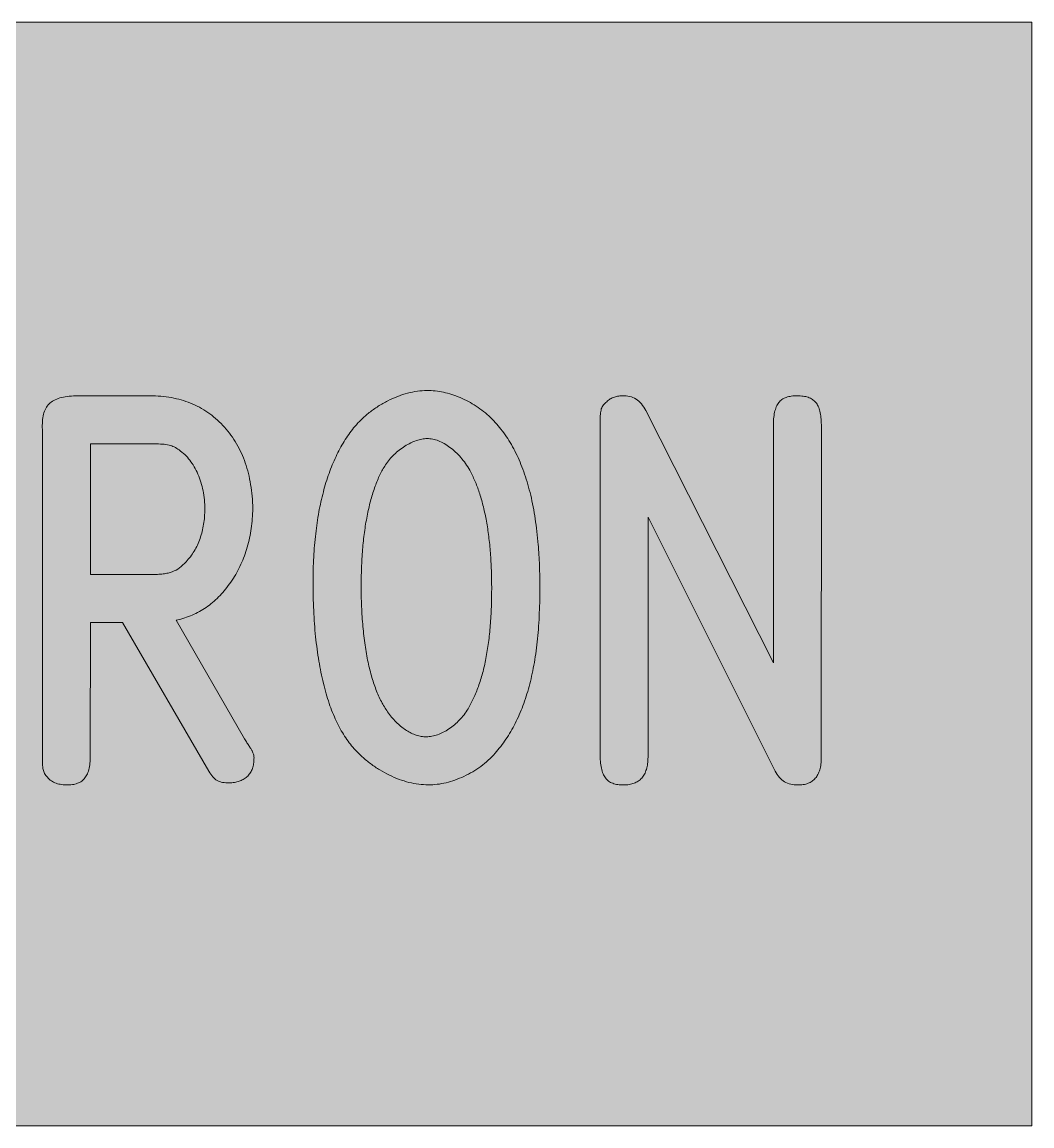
# Model space of a CAD drawing. Header units: inches. Extents: x 98.4 to 111.9, y 145 to 152.4.
# Drawn here: x 105.12 to 111.86, y 145.01 to 152.38 of the extents above; entities that cross this region are included whole.
import ezdxf

# ---------------------------------------------------------------- set-up
doc = ezdxf.new("R2010")
doc.units = ezdxf.units.IN
doc.header["$MEASUREMENT"] = 0

# ---------------------------------------------------------------- blocks, each defined once
blk = doc.blocks.new('block 2')
at = {"true_color": 0xffffff}
h = blk.add_hatch(color=7, dxfattribs=at)
h.dxf.hatch_style = 2
h.paths.add_polyline_path([(98.3968, 152.3788), (98.3968, 145.0128), (111.8588, 145.0128), (111.8588, 152.3788)])
at = {"color": 7, "lineweight": 5, "true_color": 0xffffff}
blk.add_lwpolyline([(98.3968, 152.3788), (98.3968, 145.0128), (111.8588, 145.0128), (111.8588, 152.3788), (98.3968, 152.3788)], dxfattribs=at)
blk = doc.blocks.new('block 3')
at = {"color": 7, "lineweight": 5, "true_color": 0xffffff}
blk.add_open_spline([(107.3366, 147.5294), (107.3255, 147.5428), (107.3145, 147.5563), (107.3039, 147.5701), (107.293, 147.5843), (107.2826, 147.599), (107.2728, 147.6141), (107.2626, 147.6299), (107.2531, 147.6461), (107.2441, 147.6626), (107.2347, 147.6799), (107.2259, 147.6974), (107.2175, 147.7151), (107.2087, 147.7337), (107.2004, 147.7525), (107.1927, 147.7716), (107.1846, 147.7917), (107.1771, 147.812), (107.1701, 147.8326), (107.1628, 147.8539), (107.156, 147.8753), (107.1498, 147.8969), (107.1432, 147.9197), (107.1372, 147.9427), (107.1317, 147.9658), (107.12, 148.0149), (107.1102, 148.0644), (107.1018, 148.1142), (107.0928, 148.168), (107.0855, 148.222), (107.0798, 148.2762), (107.0736, 148.3348), (107.0694, 148.3936), (107.0668, 148.4524), (107.064, 148.5157), (107.0631, 148.5792), (107.0623, 148.6426), (107.063, 148.6981), (107.0638, 148.7537), (107.0668, 148.8091), (107.0696, 148.8612), (107.0744, 148.9131), (107.0804, 148.9649), (107.0859, 149.0135), (107.0925, 149.0619), (107.1012, 149.11), (107.1094, 149.155), (107.1195, 149.1996), (107.1312, 149.2438), (107.1421, 149.2855), (107.1544, 149.3269), (107.169, 149.3674), (107.1827, 149.4056), (107.1985, 149.443), (107.2158, 149.4797), (107.2321, 149.5144), (107.2498, 149.5484), (107.27, 149.5808), (107.2895, 149.6121), (107.3114, 149.6419), (107.3332, 149.6717), (107.3494, 149.69), (107.3655, 149.7083), (107.3829, 149.7253), (107.4002, 149.7422), (107.4186, 149.7578), (107.4377, 149.7727), (107.4568, 149.7877), (107.4765, 149.8019), (107.4969, 149.8151), (107.5177, 149.8284), (107.5392, 149.8407), (107.5613, 149.8517), (107.583, 149.8626), (107.6052, 149.8724), (107.6279, 149.8811), (107.6494, 149.8893), (107.6712, 149.8967), (107.6934, 149.9025), (107.7149, 149.9083), (107.7368, 149.9126), (107.7589, 149.9155), (107.7802, 149.9183), (107.8017, 149.9198), (107.8233, 149.9212), (107.8233, 149.9212), (107.8232, 149.9206), (107.8232, 149.9206), (107.8415, 149.9199), (107.8598, 149.9191), (107.878, 149.9172), (107.8964, 149.9153), (107.9146, 149.9121), (107.9327, 149.9082), (107.9514, 149.9042), (107.9699, 149.8993), (107.9881, 149.8935), (108.007, 149.8875), (108.0256, 149.8804), (108.0439, 149.8726), (108.0626, 149.8648), (108.0809, 149.8562), (108.0987, 149.8467), (108.1165, 149.8371), (108.1337, 149.8267), (108.1506, 149.8156), (108.1677, 149.8045), (108.1843, 149.7927), (108.2003, 149.7801), (108.2164, 149.7673), (108.2318, 149.7536), (108.2472, 149.74), (108.2609, 149.7257), (108.2747, 149.7114), (108.2878, 149.6965), (108.301, 149.6814), (108.3135, 149.6657), (108.3256, 149.6497), (108.338, 149.6333), (108.35, 149.6166), (108.3612, 149.5994), (108.3726, 149.5818), (108.3832, 149.5636), (108.3934, 149.5452), (108.4038, 149.5263), (108.414, 149.5072), (108.4233, 149.4876), (108.4328, 149.4676), (108.4415, 149.4473), (108.4498, 149.4267), (108.4584, 149.4052), (108.4666, 149.3836), (108.4741, 149.3618), (108.4818, 149.3392), (108.4889, 149.3164), (108.4955, 149.2935), (108.5024, 149.2695), (108.5089, 149.2454), (108.5147, 149.2212), (108.5208, 149.1959), (108.5262, 149.1705), (108.5311, 149.145), (108.5362, 149.1182), (108.5406, 149.0913), (108.5446, 149.0643), (108.5488, 149.0361), (108.5526, 149.0079), (108.5559, 148.9796), (108.5594, 148.9499), (108.5625, 148.9202), (108.565, 148.8904), (108.5676, 148.8594), (108.5696, 148.8284), (108.5712, 148.7973), (108.5728, 148.7649), (108.5739, 148.7326), (108.5746, 148.7002), (108.5753, 148.6663), (108.5755, 148.6324), (108.5757, 148.5986), (108.5755, 148.5671), (108.5753, 148.5357), (108.5746, 148.5043), (108.5738, 148.474), (108.5726, 148.4437), (108.5712, 148.4134), (108.5698, 148.3844), (108.5683, 148.3554), (108.5661, 148.3265), (108.564, 148.2986), (108.5613, 148.2707), (108.5582, 148.2429), (108.5552, 148.2162), (108.5519, 148.1894), (108.548, 148.1628), (108.5444, 148.1373), (108.5402, 148.1119), (108.5356, 148.0866), (108.5312, 148.0622), (108.5263, 148.0379), (108.5209, 148.0138), (108.5158, 147.9907), (108.5102, 147.9677), (108.504, 147.9449), (108.4923, 147.9014), (108.4786, 147.8584), (108.4628, 147.8162), (108.4478, 147.7762), (108.4307, 147.7369), (108.4114, 147.6988), (108.393, 147.6623), (108.3725, 147.6268), (108.3493, 147.5932), (108.327, 147.5608), (108.3023, 147.5302), (108.2776, 147.4995), (108.2625, 147.4838), (108.2473, 147.4681), (108.2313, 147.4532), (108.2156, 147.4386), (108.199, 147.4248), (108.1817, 147.412), (108.1643, 147.3992), (108.1461, 147.3875), (108.1275, 147.3765), (108.1086, 147.3652), (108.0892, 147.3547), (108.0693, 147.3454), (108.0498, 147.3363), (108.0298, 147.3283), (108.0095, 147.3211), (107.99, 147.3142), (107.9703, 147.308), (107.9502, 147.3031), (107.9305, 147.2982), (107.9105, 147.2946), (107.8904, 147.2923), (107.8707, 147.2901), (107.8509, 147.2893), (107.8311, 147.2884), (107.8098, 147.2894), (107.7885, 147.2904), (107.7673, 147.2929), (107.7455, 147.2955), (107.7238, 147.2999), (107.7024, 147.3053), (107.6804, 147.3109), (107.6588, 147.3178), (107.6375, 147.3256), (107.615, 147.3339), (107.593, 147.3434), (107.5715, 147.3539), (107.5496, 147.3645), (107.5284, 147.3762), (107.5077, 147.3889), (107.4869, 147.4015), (107.4668, 147.4151), (107.4473, 147.4295), (107.4275, 147.4442), (107.4084, 147.4598), (107.3903, 147.4764), (107.3717, 147.4933), (107.3542, 147.5114), (107.3366, 147.5294)], degree=3, knots=[0, 0, 0, 0, 1, 1, 1, 2, 2, 2, 3, 3, 3, 4, 4, 4, 5, 5, 5, 6, 6, 6, 7, 7, 7, 8, 8, 8, 9, 9, 9, 10, 10, 10, 11, 11, 11, 12, 12, 12, 13, 13, 13, 14, 14, 14, 15, 15, 15, 16, 16, 16, 17, 17, 17, 18, 18, 18, 19, 19, 19, 20, 20, 20, 21, 21, 21, 22, 22, 22, 23, 23, 23, 24, 24, 24, 25, 25, 25, 26, 26, 26, 27, 27, 27, 28, 28, 28, 29, 29, 29, 30, 30, 30, 31, 31, 31, 32, 32, 32, 33, 33, 33, 34, 34, 34, 35, 35, 35, 36, 36, 36, 37, 37, 37, 38, 38, 38, 39, 39, 39, 40, 40, 40, 41, 41, 41, 42, 42, 42, 43, 43, 43, 44, 44, 44, 45, 45, 45, 46, 46, 46, 47, 47, 47, 48, 48, 48, 49, 49, 49, 50, 50, 50, 51, 51, 51, 52, 52, 52, 53, 53, 53, 54, 54, 54, 55, 55, 55, 56, 56, 56, 57, 57, 57, 58, 58, 58, 59, 59, 59, 60, 60, 60, 61, 61, 61, 62, 62, 62, 63, 63, 63, 64, 64, 64, 65, 65, 65, 66, 66, 66, 67, 67, 67, 68, 68, 68, 69, 69, 69, 70, 70, 70, 71, 71, 71, 72, 72, 72, 73, 73, 73, 74, 74, 74, 75, 75, 75, 76, 76, 76, 77, 77, 77, 78, 78, 78, 79, 79, 79, 80, 80, 80, 81, 81, 81, 81], dxfattribs=at)
blk = doc.blocks.new('block 7')
at = {"color": 7, "lineweight": 5, "true_color": 0xffffff}
blk.add_open_spline([(105.2836, 147.346), (105.2781, 147.3542), (105.2725, 147.3624), (105.2683, 147.3714), (105.2642, 147.3801), (105.2614, 147.3895), (105.2599, 147.399), (105.2589, 147.405), (105.2585, 147.4111), (105.2582, 147.4171), (105.2577, 147.4256), (105.2573, 147.434), (105.257, 147.4425), (105.2567, 147.4532), (105.2565, 147.4639), (105.2565, 147.4747), (105.2564, 147.488), (105.2566, 147.5012), (105.2568, 147.5145), (105.2568, 147.5145), (105.2565, 149.6598), (105.2565, 149.6598), (105.2562, 149.6783), (105.2558, 149.6967), (105.257, 149.7151), (105.2581, 149.7309), (105.2603, 149.7467), (105.2644, 149.762), (105.268, 149.7753), (105.273, 149.7882), (105.2796, 149.8004), (105.2856, 149.8114), (105.2929, 149.8219), (105.3016, 149.8309), (105.3107, 149.8401), (105.3214, 149.8477), (105.3327, 149.854), (105.3452, 149.8609), (105.3585, 149.8663), (105.3722, 149.8704), (105.3882, 149.8752), (105.4047, 149.8784), (105.4213, 149.8805), (105.4405, 149.883), (105.4599, 149.884), (105.4792, 149.885), (105.4792, 149.885), (105.9937, 149.8845), (105.9937, 149.8845), (106.0176, 149.8835), (106.0416, 149.8824), (106.0654, 149.88), (106.0885, 149.8776), (106.1115, 149.8739), (106.1343, 149.8692), (106.1562, 149.8648), (106.1779, 149.8595), (106.1992, 149.8529), (106.2201, 149.8464), (106.2406, 149.8385), (106.2607, 149.8297), (106.2806, 149.821), (106.3001, 149.8113), (106.3189, 149.8004), (106.3376, 149.7895), (106.3556, 149.7776), (106.373, 149.7648), (106.3909, 149.7518), (106.4081, 149.7379), (106.4244, 149.723), (106.4411, 149.7079), (106.4568, 149.6918), (106.4718, 149.6751), (106.487, 149.6581), (106.5014, 149.6404), (106.5147, 149.622), (106.5281, 149.6035), (106.5405, 149.5842), (106.552, 149.5644), (106.5636, 149.5444), (106.5744, 149.5239), (106.5842, 149.5029), (106.5941, 149.4814), (106.603, 149.4593), (106.6107, 149.4368), (106.6186, 149.4139), (106.6252, 149.3905), (106.631, 149.3668), (106.637, 149.3424), (106.642, 149.3177), (106.6463, 149.2929), (106.6507, 149.2671), (106.6542, 149.2411), (106.6564, 149.215), (106.6587, 149.1876), (106.6595, 149.1601), (106.6604, 149.1326), (106.6595, 149.11), (106.6586, 149.0874), (106.657, 149.0648), (106.6554, 149.043), (106.6533, 149.0211), (106.6502, 148.9994), (106.6472, 148.9782), (106.6434, 148.9571), (106.6389, 148.9361), (106.6345, 148.9157), (106.6295, 148.8953), (106.6237, 148.8752), (106.618, 148.8554), (106.6116, 148.8358), (106.6045, 148.8165), (106.5975, 148.7975), (106.5898, 148.7789), (106.5813, 148.7606), (106.5728, 148.7422), (106.5635, 148.7242), (106.5537, 148.7064), (106.5439, 148.6887), (106.5337, 148.6713), (106.5226, 148.6545), (106.5118, 148.638), (106.5002, 148.6221), (106.4882, 148.6065), (106.4765, 148.5913), (106.4644, 148.5765), (106.4515, 148.5624), (106.439, 148.5489), (106.4256, 148.536), (106.412, 148.5235), (106.3987, 148.5113), (106.3851, 148.4994), (106.3708, 148.4885), (106.3567, 148.4777), (106.3419, 148.4679), (106.3268, 148.4586), (106.3117, 148.4493), (106.2963, 148.4405), (106.2805, 148.4326), (106.2645, 148.4247), (106.2481, 148.4178), (106.2314, 148.4117), (106.2147, 148.4057), (106.1978, 148.4004), (106.1809, 148.3951), (106.1809, 148.3951), (106.1497, 148.3875), (106.1497, 148.3875), (106.1497, 148.3875), (106.606, 147.5957), (106.606, 147.5957), (106.606, 147.5957), (106.6175, 147.5763), (106.6175, 147.5763), (106.6229, 147.568), (106.6284, 147.5597), (106.6338, 147.5514), (106.6383, 147.5447), (106.6427, 147.538), (106.6468, 147.5311), (106.65, 147.5258), (106.653, 147.5203), (106.6559, 147.5148), (106.6579, 147.5109), (106.6598, 147.5069), (106.6615, 147.5029), (106.6643, 147.4962), (106.6666, 147.4892), (106.6677, 147.482), (106.669, 147.4735), (106.6686, 147.4648), (106.6683, 147.456), (106.6676, 147.4445), (106.6669, 147.433), (106.6649, 147.4216), (106.663, 147.4112), (106.66, 147.4009), (106.6559, 147.3911), (106.6519, 147.382), (106.6469, 147.3733), (106.6412, 147.3652), (106.6354, 147.357), (106.6288, 147.3493), (106.6214, 147.3426), (106.614, 147.3359), (106.6058, 147.33), (106.5971, 147.3251), (106.5883, 147.3201), (106.579, 147.316), (106.5695, 147.3127), (106.5594, 147.3091), (106.549, 147.3064), (106.5384, 147.3048), (106.5271, 147.303), (106.5155, 147.3025), (106.504, 147.3019), (106.4887, 147.3022), (106.4733, 147.3025), (106.4583, 147.3053), (106.4459, 147.3076), (106.4337, 147.3116), (106.4227, 147.3177), (106.4118, 147.3238), (106.4022, 147.3321), (106.3939, 147.3415), (106.3838, 147.353), (106.3759, 147.3661), (106.368, 147.3793), (106.368, 147.3793), (105.7911, 148.3722), (105.7911, 148.3722), (105.7911, 148.3722), (105.5768, 148.3722), (105.5768, 148.3722), (105.5768, 148.3722), (105.5765, 147.4989), (105.5765, 147.4989), (105.5764, 147.481), (105.5763, 147.4631), (105.5749, 147.4453), (105.5736, 147.43), (105.5714, 147.4147), (105.5681, 147.3996), (105.5653, 147.3871), (105.5618, 147.3747), (105.5568, 147.3629), (105.5525, 147.3529), (105.5471, 147.3433), (105.5404, 147.3347), (105.5343, 147.3268), (105.5271, 147.3196), (105.519, 147.3138), (105.5104, 147.3076), (105.5007, 147.3028), (105.4907, 147.2991), (105.4798, 147.295), (105.4684, 147.2922), (105.4569, 147.2906), (105.4436, 147.2888), (105.4302, 147.2886), (105.4168, 147.2884), (105.4032, 147.2892), (105.3896, 147.29), (105.3762, 147.2923), (105.3638, 147.2945), (105.3516, 147.2981), (105.34, 147.3031), (105.3291, 147.3078), (105.3188, 147.3138), (105.3095, 147.3211), (105.3002, 147.3285), (105.2919, 147.3373), (105.2836, 147.346)], degree=3, knots=[0, 0, 0, 0, 1, 1, 1, 2, 2, 2, 3, 3, 3, 4, 4, 4, 5, 5, 5, 6, 6, 6, 7, 7, 7, 8, 8, 8, 9, 9, 9, 10, 10, 10, 11, 11, 11, 12, 12, 12, 13, 13, 13, 14, 14, 14, 15, 15, 15, 16, 16, 16, 17, 17, 17, 18, 18, 18, 19, 19, 19, 20, 20, 20, 21, 21, 21, 22, 22, 22, 23, 23, 23, 24, 24, 24, 25, 25, 25, 26, 26, 26, 27, 27, 27, 28, 28, 28, 29, 29, 29, 30, 30, 30, 31, 31, 31, 32, 32, 32, 33, 33, 33, 34, 34, 34, 35, 35, 35, 36, 36, 36, 37, 37, 37, 38, 38, 38, 39, 39, 39, 40, 40, 40, 41, 41, 41, 42, 42, 42, 43, 43, 43, 44, 44, 44, 45, 45, 45, 46, 46, 46, 47, 47, 47, 48, 48, 48, 49, 49, 49, 50, 50, 50, 51, 51, 51, 52, 52, 52, 53, 53, 53, 54, 54, 54, 55, 55, 55, 56, 56, 56, 57, 57, 57, 58, 58, 58, 59, 59, 59, 60, 60, 60, 61, 61, 61, 62, 62, 62, 63, 63, 63, 64, 64, 64, 65, 65, 65, 66, 66, 66, 67, 67, 67, 68, 68, 68, 69, 69, 69, 70, 70, 70, 71, 71, 71, 72, 72, 72, 73, 73, 73, 74, 74, 74, 75, 75, 75, 76, 76, 76, 77, 77, 77, 78, 78, 78, 79, 79, 79, 80, 80, 80, 81, 81, 81, 82, 82, 82, 83, 83, 83, 84, 84, 84, 84], dxfattribs=at)
blk = doc.blocks.new('block 8')
at = {"color": 7, "lineweight": 5, "true_color": 0xffffff}
blk.add_open_spline([(109.134, 147.2884), (109.1209, 147.2886), (109.1079, 147.2889), (109.095, 147.2906), (109.0837, 147.2922), (109.0724, 147.295), (109.0617, 147.2991), (109.0521, 147.3028), (109.0429, 147.3077), (109.0346, 147.3138), (109.0265, 147.3197), (109.0192, 147.3267), (109.0132, 147.3347), (109.0066, 147.3433), (109.0015, 147.3529), (108.9974, 147.3629), (108.9924, 147.3748), (108.9888, 147.3871), (108.9861, 147.3996), (108.9829, 147.4143), (108.981, 147.4292), (108.9799, 147.4442), (108.9785, 147.462), (108.9782, 147.4798), (108.9779, 147.4977), (108.9779, 147.4977), (108.9776, 149.6835), (108.9776, 149.6835), (108.9775, 149.6952), (108.9774, 149.7069), (108.9776, 149.7185), (108.9777, 149.7285), (108.978, 149.7385), (108.9787, 149.7484), (108.9793, 149.7564), (108.9801, 149.7643), (108.981, 149.7721), (108.9817, 149.7782), (108.9824, 149.7843), (108.9838, 149.7902), (108.9861, 149.8), (108.99, 149.8096), (108.9957, 149.8179), (109.0014, 149.8263), (109.009, 149.8334), (109.0166, 149.8405), (109.024, 149.8474), (109.0314, 149.8543), (109.0397, 149.8602), (109.0477, 149.8659), (109.0565, 149.8706), (109.0657, 149.8743), (109.0749, 149.878), (109.0846, 149.8807), (109.0945, 149.8822), (109.1049, 149.8838), (109.1155, 149.8842), (109.1261, 149.8845), (109.1426, 149.8845), (109.1592, 149.8845), (109.1752, 149.8811), (109.1901, 149.8779), (109.2045, 149.8719), (109.2175, 149.8636), (109.2311, 149.8549), (109.243, 149.8439), (109.2531, 149.8314), (109.2644, 149.8174), (109.2734, 149.8016), (109.2823, 149.7859), (109.2823, 149.7859), (110.134, 148.1031), (110.134, 148.1031), (110.134, 148.1031), (110.1337, 149.6768), (110.1337, 149.6768), (110.1338, 149.6947), (110.1339, 149.7126), (110.1354, 149.7304), (110.1366, 149.7455), (110.1389, 149.7606), (110.1421, 149.7755), (110.1449, 149.7881), (110.1483, 149.8005), (110.1534, 149.8122), (110.1577, 149.8221), (110.1631, 149.8315), (110.1698, 149.8399), (110.176, 149.8476), (110.1832, 149.8546), (110.1913, 149.8602), (110.1999, 149.8662), (110.2095, 149.8707), (110.2195, 149.8743), (110.2305, 149.8783), (110.2418, 149.8812), (110.2534, 149.8828), (110.2666, 149.8846), (110.28, 149.8845), (110.2934, 149.8845), (110.3066, 149.8841), (110.3198, 149.8838), (110.3329, 149.8822), (110.3443, 149.8809), (110.3555, 149.8787), (110.3662, 149.8749), (110.376, 149.8714), (110.3853, 149.8666), (110.3939, 149.8608), (110.402, 149.8553), (110.4095, 149.8489), (110.4159, 149.8416), (110.4227, 149.8338), (110.4283, 149.8249), (110.4329, 149.8156), (110.4381, 149.8048), (110.4418, 149.7934), (110.4447, 149.7817), (110.448, 149.7682), (110.4502, 149.7544), (110.4515, 149.7405), (110.453, 149.7242), (110.4535, 149.7079), (110.454, 149.6915), (110.454, 149.6915), (110.4537, 147.4696), (110.4537, 147.4696), (110.4532, 147.4553), (110.4527, 147.4409), (110.4509, 147.4267), (110.4493, 147.4141), (110.4467, 147.4016), (110.443, 147.3894), (110.4398, 147.3788), (110.4357, 147.3683), (110.4306, 147.3584), (110.4259, 147.3492), (110.4204, 147.3403), (110.4137, 147.3324), (110.4073, 147.3249), (110.3998, 147.3182), (110.3917, 147.3127), (110.3834, 147.3071), (110.3744, 147.3027), (110.3651, 147.2991), (110.3549, 147.2952), (110.3443, 147.2923), (110.3335, 147.2906), (110.3216, 147.2888), (110.3095, 147.2886), (110.2974, 147.2884), (110.2812, 147.2889), (110.265, 147.2894), (110.2494, 147.2929), (110.235, 147.2962), (110.221, 147.3021), (110.2082, 147.3098), (110.1953, 147.3177), (110.1836, 147.3274), (110.1738, 147.3386), (110.1629, 147.3511), (110.1543, 147.3654), (110.1457, 147.3797), (110.1457, 147.3797), (109.2979, 149.0742), (109.2979, 149.0742), (109.2979, 149.0742), (109.2977, 147.4735), (109.2977, 147.4735), (109.2969, 147.459), (109.2962, 147.4445), (109.2943, 147.4301), (109.2926, 147.4173), (109.2901, 147.4046), (109.2864, 147.3923), (109.2831, 147.3811), (109.2789, 147.3703), (109.2734, 147.3601), (109.2684, 147.3508), (109.2624, 147.342), (109.2553, 147.3341), (109.2485, 147.3264), (109.2407, 147.3195), (109.2322, 147.3138), (109.2236, 147.308), (109.2142, 147.3033), (109.2045, 147.2997), (109.1939, 147.2957), (109.1829, 147.2929), (109.1718, 147.2912), (109.1593, 147.2893), (109.1466, 147.2889), (109.134, 147.2884)], degree=3, knots=[0, 0, 0, 0, 1, 1, 1, 2, 2, 2, 3, 3, 3, 4, 4, 4, 5, 5, 5, 6, 6, 6, 7, 7, 7, 8, 8, 8, 9, 9, 9, 10, 10, 10, 11, 11, 11, 12, 12, 12, 13, 13, 13, 14, 14, 14, 15, 15, 15, 16, 16, 16, 17, 17, 17, 18, 18, 18, 19, 19, 19, 20, 20, 20, 21, 21, 21, 22, 22, 22, 23, 23, 23, 24, 24, 24, 25, 25, 25, 26, 26, 26, 27, 27, 27, 28, 28, 28, 29, 29, 29, 30, 30, 30, 31, 31, 31, 32, 32, 32, 33, 33, 33, 34, 34, 34, 35, 35, 35, 36, 36, 36, 37, 37, 37, 38, 38, 38, 39, 39, 39, 40, 40, 40, 41, 41, 41, 42, 42, 42, 43, 43, 43, 44, 44, 44, 45, 45, 45, 46, 46, 46, 47, 47, 47, 48, 48, 48, 49, 49, 49, 50, 50, 50, 51, 51, 51, 52, 52, 52, 53, 53, 53, 54, 54, 54, 55, 55, 55, 56, 56, 56, 57, 57, 57, 58, 58, 58, 59, 59, 59, 60, 60, 60, 61, 61, 61, 62, 62, 62, 63, 63, 63, 64, 64, 64, 64], dxfattribs=at)
blk = doc.blocks.new('block 9')
at = {"true_color": 0xffffff}
h = blk.add_hatch(color=7, dxfattribs=at)
h.dxf.hatch_style = 2
edge = h.paths.add_edge_path()
edge.add_spline(control_points=[(107.8233, 149.6005), (107.8359, 149.5995), (107.8486, 149.5984), (107.861, 149.596), (107.8741, 149.5935), (107.887, 149.5896), (107.8994, 149.5847), (107.9127, 149.5795), (107.9255, 149.5732), (107.9378, 149.5661), (107.9511, 149.5585), (107.9639, 149.5499), (107.9762, 149.5407), (107.9892, 149.531), (108.0016, 149.5207), (108.0135, 149.5097), (108.0256, 149.4984), (108.0371, 149.4866), (108.0479, 149.4741), (108.0592, 149.4611), (108.0697, 149.4475), (108.0795, 149.4335), (108.0896, 149.4189), (108.0989, 149.4039), (108.1083, 149.3889), (108.12, 149.3655), (108.1317, 149.3422), (108.1422, 149.3183), (108.1532, 149.2929), (108.1629, 149.2668), (108.1715, 149.2404), (108.1808, 149.2121), (108.189, 149.1834), (108.1963, 149.1546), (108.2043, 149.1236), (108.2113, 149.0923), (108.2172, 149.0609), (108.2235, 149.0274), (108.2286, 148.9937), (108.233, 148.9598), (108.2378, 148.9236), (108.2418, 148.8873), (108.2449, 148.8509), (108.2481, 148.8122), (108.2503, 148.7734), (108.2517, 148.7346), (108.2532, 148.6932), (108.2538, 148.6518), (108.2545, 148.6104), (108.2542, 148.566), (108.2538, 148.5216), (108.2522, 148.4772), (108.2508, 148.4358), (108.2482, 148.3944), (108.2449, 148.353), (108.2418, 148.3145), (108.2381, 148.2761), (108.233, 148.2379), (108.2283, 148.2023), (108.2223, 148.167), (108.2155, 148.1317), (108.2092, 148.099), (108.2022, 148.0663), (108.1935, 148.0341), (108.1855, 148.0044), (108.1762, 147.9751), (108.1659, 147.946), (108.1563, 147.919), (108.146, 147.8923), (108.1337, 147.8664), (108.1224, 147.8426), (108.1094, 147.8195), (108.0964, 147.7964), (108.088, 147.783), (108.0795, 147.7695), (108.0699, 147.7569), (108.0605, 147.7446), (108.0501, 147.7331), (108.0394, 147.7219), (108.0287, 147.7107), (108.0178, 147.6998), (108.0061, 147.6897), (107.9945, 147.6797), (107.9822, 147.6706), (107.9694, 147.6621), (107.957, 147.6539), (107.9442, 147.6463), (107.931, 147.6395), (107.919, 147.6333), (107.9066, 147.6277), (107.8938, 147.6231), (107.8815, 147.6187), (107.8688, 147.6152), (107.856, 147.613), (107.8438, 147.6109), (107.8316, 147.61), (107.8193, 147.609), (107.8077, 147.6097), (107.7962, 147.6105), (107.7848, 147.6124), (107.7736, 147.6143), (107.7625, 147.6175), (107.7515, 147.6209), (107.7402, 147.6244), (107.7289, 147.6283), (107.7182, 147.6333), (107.7073, 147.6384), (107.6969, 147.6448), (107.6866, 147.6514), (107.6758, 147.6583), (107.6651, 147.6655), (107.655, 147.6734), (107.6443, 147.6817), (107.6343, 147.691), (107.6245, 147.7005), (107.6141, 147.7106), (107.6041, 147.7211), (107.5946, 147.7321), (107.5844, 147.7438), (107.5748, 147.756), (107.5652, 147.7682), (107.5507, 147.7901), (107.5362, 147.8119), (107.5235, 147.8348), (107.5094, 147.8602), (107.4975, 147.8868), (107.4868, 147.9138), (107.4751, 147.9435), (107.4648, 147.9736), (107.4557, 148.0042), (107.4457, 148.038), (107.4372, 148.0723), (107.4298, 148.1069), (107.4217, 148.1447), (107.4149, 148.1827), (107.4094, 148.2209), (107.4035, 148.262), (107.3991, 148.3032), (107.3953, 148.3446), (107.3913, 148.3891), (107.3881, 148.4337), (107.3863, 148.4783), (107.3843, 148.5263), (107.3839, 148.5743), (107.3835, 148.6223), (107.384, 148.6654), (107.3846, 148.7085), (107.3863, 148.7516), (107.3879, 148.7922), (107.3906, 148.8329), (107.3942, 148.8735), (107.3976, 148.9118), (107.4017, 148.95), (107.4072, 148.9881), (107.4123, 149.024), (107.4186, 149.0597), (107.4258, 149.0953), (107.4325, 149.1283), (107.4399, 149.1612), (107.449, 149.1935), (107.4572, 149.223), (107.4668, 149.2521), (107.4772, 149.281), (107.4866, 149.3073), (107.4966, 149.3334), (107.5088, 149.3584), (107.5198, 149.381), (107.5327, 149.4027), (107.5455, 149.4244), (107.5543, 149.4365), (107.563, 149.4486), (107.5726, 149.46), (107.5822, 149.4715), (107.5927, 149.4824), (107.6036, 149.4927), (107.6145, 149.503), (107.6257, 149.5129), (107.6375, 149.5221), (107.6496, 149.5316), (107.6623, 149.5404), (107.6753, 149.5486), (107.6879, 149.5566), (107.7009, 149.564), (107.7143, 149.5706), (107.7265, 149.5767), (107.7392, 149.582), (107.7521, 149.5864), (107.7639, 149.5905), (107.776, 149.5939), (107.7882, 149.596), (107.7998, 149.5981), (107.8115, 149.599), (107.8232, 149.6), (107.8232, 149.6), (107.8233, 149.6005), (107.8233, 149.6005)], knot_values=[0, 0, 0, 0, 1, 1, 1, 2, 2, 2, 3, 3, 3, 4, 4, 4, 5, 5, 5, 6, 6, 6, 7, 7, 7, 8, 8, 8, 9, 9, 9, 10, 10, 10, 11, 11, 11, 12, 12, 12, 13, 13, 13, 14, 14, 14, 15, 15, 15, 16, 16, 16, 17, 17, 17, 18, 18, 18, 19, 19, 19, 20, 20, 20, 21, 21, 21, 22, 22, 22, 23, 23, 23, 24, 24, 24, 25, 25, 25, 26, 26, 26, 27, 27, 27, 28, 28, 28, 29, 29, 29, 30, 30, 30, 31, 31, 31, 32, 32, 32, 33, 33, 33, 34, 34, 34, 35, 35, 35, 36, 36, 36, 37, 37, 37, 38, 38, 38, 39, 39, 39, 40, 40, 40, 41, 41, 41, 42, 42, 42, 43, 43, 43, 44, 44, 44, 45, 45, 45, 46, 46, 46, 47, 47, 47, 48, 48, 48, 49, 49, 49, 50, 50, 50, 51, 51, 51, 52, 52, 52, 53, 53, 53, 54, 54, 54, 55, 55, 55, 56, 56, 56, 57, 57, 57, 58, 58, 58, 59, 59, 59, 60, 60, 60, 61, 61, 61, 62, 62, 62, 63, 63, 63, 64, 64, 64, 65, 65, 65, 65], degree=3, periodic=1)
at = {"color": 7, "lineweight": 5, "true_color": 0xffffff}
blk.add_open_spline([(107.8233, 149.6005), (107.8359, 149.5995), (107.8486, 149.5984), (107.861, 149.596), (107.8741, 149.5935), (107.887, 149.5896), (107.8994, 149.5847), (107.9127, 149.5795), (107.9255, 149.5732), (107.9378, 149.5661), (107.9511, 149.5585), (107.9639, 149.5499), (107.9762, 149.5407), (107.9892, 149.531), (108.0016, 149.5207), (108.0135, 149.5097), (108.0256, 149.4984), (108.0371, 149.4866), (108.0479, 149.4741), (108.0592, 149.4611), (108.0697, 149.4475), (108.0795, 149.4335), (108.0896, 149.4189), (108.0989, 149.4039), (108.1083, 149.3889), (108.12, 149.3655), (108.1317, 149.3422), (108.1422, 149.3183), (108.1532, 149.2929), (108.1629, 149.2668), (108.1715, 149.2404), (108.1808, 149.2121), (108.189, 149.1834), (108.1963, 149.1546), (108.2043, 149.1236), (108.2113, 149.0923), (108.2172, 149.0609), (108.2235, 149.0274), (108.2286, 148.9937), (108.233, 148.9598), (108.2378, 148.9236), (108.2418, 148.8873), (108.2449, 148.8509), (108.2481, 148.8122), (108.2503, 148.7734), (108.2517, 148.7346), (108.2532, 148.6932), (108.2538, 148.6518), (108.2545, 148.6104), (108.2542, 148.566), (108.2538, 148.5216), (108.2522, 148.4772), (108.2508, 148.4358), (108.2482, 148.3944), (108.2449, 148.353), (108.2418, 148.3145), (108.2381, 148.2761), (108.233, 148.2379), (108.2283, 148.2023), (108.2223, 148.167), (108.2155, 148.1317), (108.2092, 148.099), (108.2022, 148.0663), (108.1935, 148.0341), (108.1855, 148.0044), (108.1762, 147.9751), (108.1659, 147.946), (108.1563, 147.919), (108.146, 147.8923), (108.1337, 147.8664), (108.1224, 147.8426), (108.1094, 147.8195), (108.0964, 147.7964), (108.088, 147.783), (108.0795, 147.7695), (108.0699, 147.7569), (108.0605, 147.7446), (108.0501, 147.7331), (108.0394, 147.7219), (108.0287, 147.7107), (108.0178, 147.6998), (108.0061, 147.6897), (107.9945, 147.6797), (107.9822, 147.6706), (107.9694, 147.6621), (107.957, 147.6539), (107.9442, 147.6463), (107.931, 147.6395), (107.919, 147.6333), (107.9066, 147.6277), (107.8938, 147.6231), (107.8815, 147.6187), (107.8688, 147.6152), (107.856, 147.613), (107.8438, 147.6109), (107.8316, 147.61), (107.8193, 147.609), (107.8077, 147.6097), (107.7962, 147.6105), (107.7848, 147.6124), (107.7736, 147.6143), (107.7625, 147.6175), (107.7515, 147.6209), (107.7402, 147.6244), (107.7289, 147.6283), (107.7182, 147.6333), (107.7073, 147.6384), (107.6969, 147.6448), (107.6866, 147.6514), (107.6758, 147.6583), (107.6651, 147.6655), (107.655, 147.6734), (107.6443, 147.6817), (107.6343, 147.691), (107.6245, 147.7005), (107.6141, 147.7106), (107.6041, 147.7211), (107.5946, 147.7321), (107.5844, 147.7438), (107.5748, 147.756), (107.5652, 147.7682), (107.5507, 147.7901), (107.5362, 147.8119), (107.5235, 147.8348), (107.5094, 147.8602), (107.4975, 147.8868), (107.4868, 147.9138), (107.4751, 147.9435), (107.4648, 147.9736), (107.4557, 148.0042), (107.4457, 148.038), (107.4372, 148.0723), (107.4298, 148.1069), (107.4217, 148.1447), (107.4149, 148.1827), (107.4094, 148.2209), (107.4035, 148.262), (107.3991, 148.3032), (107.3953, 148.3446), (107.3913, 148.3891), (107.3881, 148.4337), (107.3863, 148.4783), (107.3843, 148.5263), (107.3839, 148.5743), (107.3835, 148.6223), (107.384, 148.6654), (107.3846, 148.7085), (107.3863, 148.7516), (107.3879, 148.7922), (107.3906, 148.8329), (107.3942, 148.8735), (107.3976, 148.9118), (107.4017, 148.95), (107.4072, 148.9881), (107.4123, 149.024), (107.4186, 149.0597), (107.4258, 149.0953), (107.4325, 149.1283), (107.4399, 149.1612), (107.449, 149.1935), (107.4572, 149.223), (107.4668, 149.2521), (107.4772, 149.281), (107.4866, 149.3073), (107.4966, 149.3334), (107.5088, 149.3584), (107.5198, 149.381), (107.5327, 149.4027), (107.5455, 149.4244), (107.5543, 149.4365), (107.563, 149.4486), (107.5726, 149.46), (107.5822, 149.4715), (107.5927, 149.4824), (107.6036, 149.4927), (107.6145, 149.503), (107.6257, 149.5129), (107.6375, 149.5221), (107.6496, 149.5316), (107.6623, 149.5404), (107.6753, 149.5486), (107.6879, 149.5566), (107.7009, 149.564), (107.7143, 149.5706), (107.7265, 149.5767), (107.7392, 149.582), (107.7521, 149.5864), (107.7639, 149.5905), (107.776, 149.5939), (107.7882, 149.596), (107.7998, 149.5981), (107.8115, 149.599), (107.8232, 149.6), (107.8232, 149.6), (107.8233, 149.6005), (107.8233, 149.6005)], degree=3, knots=[0, 0, 0, 0, 1, 1, 1, 2, 2, 2, 3, 3, 3, 4, 4, 4, 5, 5, 5, 6, 6, 6, 7, 7, 7, 8, 8, 8, 9, 9, 9, 10, 10, 10, 11, 11, 11, 12, 12, 12, 13, 13, 13, 14, 14, 14, 15, 15, 15, 16, 16, 16, 17, 17, 17, 18, 18, 18, 19, 19, 19, 20, 20, 20, 21, 21, 21, 22, 22, 22, 23, 23, 23, 24, 24, 24, 25, 25, 25, 26, 26, 26, 27, 27, 27, 28, 28, 28, 29, 29, 29, 30, 30, 30, 31, 31, 31, 32, 32, 32, 33, 33, 33, 34, 34, 34, 35, 35, 35, 36, 36, 36, 37, 37, 37, 38, 38, 38, 39, 39, 39, 40, 40, 40, 41, 41, 41, 42, 42, 42, 43, 43, 43, 44, 44, 44, 45, 45, 45, 46, 46, 46, 47, 47, 47, 48, 48, 48, 49, 49, 49, 50, 50, 50, 51, 51, 51, 52, 52, 52, 53, 53, 53, 54, 54, 54, 55, 55, 55, 56, 56, 56, 57, 57, 57, 58, 58, 58, 59, 59, 59, 60, 60, 60, 61, 61, 61, 62, 62, 62, 63, 63, 63, 64, 64, 64, 65, 65, 65, 65], dxfattribs=at)
blk = doc.blocks.new('block 10')
at = {"true_color": 0xffffff}
h = blk.add_hatch(color=7, dxfattribs=at)
h.dxf.hatch_style = 2
edge = h.paths.add_edge_path()
edge.add_spline(control_points=[(106.2156, 148.7775), (106.2254, 148.7886), (106.2353, 148.7997), (106.2443, 148.8114), (106.2536, 148.8233), (106.262, 148.8357), (106.2697, 148.8486), (106.2776, 148.8618), (106.2848, 148.8754), (106.2912, 148.8893), (106.2978, 148.9036), (106.3035, 148.9184), (106.3087, 148.9333), (106.314, 148.9486), (106.3189, 148.964), (106.3228, 148.9796), (106.3268, 148.9954), (106.3298, 149.0115), (106.3324, 149.0276), (106.3351, 149.0441), (106.3374, 149.0606), (106.3386, 149.0773), (106.3399, 149.0943), (106.3401, 149.1115), (106.3403, 149.1286), (106.3398, 149.1496), (106.3394, 149.1705), (106.3375, 149.1913), (106.3356, 149.2116), (106.3325, 149.2317), (106.3284, 149.2517), (106.3246, 149.2707), (106.3201, 149.2896), (106.3143, 149.3081), (106.3086, 149.3266), (106.3017, 149.3446), (106.294, 149.3623), (106.2866, 149.3793), (106.2784, 149.3959), (106.2692, 149.412), (106.2605, 149.4271), (106.251, 149.4417), (106.2404, 149.4555), (106.2301, 149.4688), (106.2188, 149.4813), (106.2065, 149.4927), (106.1946, 149.5038), (106.1816, 149.5138), (106.1687, 149.5238), (106.1582, 149.5309), (106.1478, 149.5379), (106.1365, 149.5435), (106.1254, 149.549), (106.1136, 149.5531), (106.1015, 149.5559), (106.0876, 149.5593), (106.0734, 149.561), (106.0592, 149.5622), (106.0413, 149.5636), (106.0234, 149.564), (106.0055, 149.5644), (106.0055, 149.5644), (105.5768, 149.5644), (105.5768, 149.5644), (105.5768, 149.5644), (105.5768, 148.6928), (105.5768, 148.6928), (105.5768, 148.6928), (105.9819, 148.6928), (105.9819, 148.6928), (105.9962, 148.6928), (106.0105, 148.6927), (106.0248, 148.6934), (106.0374, 148.694), (106.05, 148.6952), (106.0626, 148.6968), (106.0738, 148.6982), (106.0849, 148.6999), (106.0959, 148.7024), (106.1053, 148.7046), (106.1145, 148.7075), (106.1235, 148.7109), (106.1408, 148.7174), (106.1573, 148.726), (106.1721, 148.7369), (106.188, 148.7486), (106.2018, 148.7631), (106.2156, 148.7775)], knot_values=[0, 0, 0, 0, 1, 1, 1, 2, 2, 2, 3, 3, 3, 4, 4, 4, 5, 5, 5, 6, 6, 6, 7, 7, 7, 8, 8, 8, 9, 9, 9, 10, 10, 10, 11, 11, 11, 12, 12, 12, 13, 13, 13, 14, 14, 14, 15, 15, 15, 16, 16, 16, 17, 17, 17, 18, 18, 18, 19, 19, 19, 20, 20, 20, 21, 21, 21, 22, 22, 22, 23, 23, 23, 24, 24, 24, 25, 25, 25, 26, 26, 26, 27, 27, 27, 28, 28, 28, 29, 29, 29, 29], degree=3, periodic=1)
at = {"color": 7, "lineweight": 5, "true_color": 0xffffff}
blk.add_open_spline([(106.2156, 148.7775), (106.2254, 148.7886), (106.2353, 148.7997), (106.2443, 148.8114), (106.2536, 148.8233), (106.262, 148.8357), (106.2697, 148.8486), (106.2776, 148.8618), (106.2848, 148.8754), (106.2912, 148.8893), (106.2978, 148.9036), (106.3035, 148.9184), (106.3087, 148.9333), (106.314, 148.9486), (106.3189, 148.964), (106.3228, 148.9796), (106.3268, 148.9954), (106.3298, 149.0115), (106.3324, 149.0276), (106.3351, 149.0441), (106.3374, 149.0606), (106.3386, 149.0773), (106.3399, 149.0943), (106.3401, 149.1115), (106.3403, 149.1286), (106.3398, 149.1496), (106.3394, 149.1705), (106.3375, 149.1913), (106.3356, 149.2116), (106.3325, 149.2317), (106.3284, 149.2517), (106.3246, 149.2707), (106.3201, 149.2896), (106.3143, 149.3081), (106.3086, 149.3266), (106.3017, 149.3446), (106.294, 149.3623), (106.2866, 149.3793), (106.2784, 149.3959), (106.2692, 149.412), (106.2605, 149.4271), (106.251, 149.4417), (106.2404, 149.4555), (106.2301, 149.4688), (106.2188, 149.4813), (106.2065, 149.4927), (106.1946, 149.5038), (106.1816, 149.5138), (106.1687, 149.5238), (106.1582, 149.5309), (106.1478, 149.5379), (106.1365, 149.5435), (106.1254, 149.549), (106.1136, 149.5531), (106.1015, 149.5559), (106.0876, 149.5593), (106.0734, 149.561), (106.0592, 149.5622), (106.0413, 149.5636), (106.0234, 149.564), (106.0055, 149.5644), (106.0055, 149.5644), (105.5768, 149.5644), (105.5768, 149.5644), (105.5768, 149.5644), (105.5768, 148.6928), (105.5768, 148.6928), (105.5768, 148.6928), (105.9819, 148.6928), (105.9819, 148.6928), (105.9962, 148.6928), (106.0105, 148.6927), (106.0248, 148.6934), (106.0374, 148.694), (106.05, 148.6952), (106.0626, 148.6968), (106.0738, 148.6982), (106.0849, 148.6999), (106.0959, 148.7024), (106.1053, 148.7046), (106.1145, 148.7075), (106.1235, 148.7109), (106.1408, 148.7174), (106.1573, 148.726), (106.1721, 148.7369), (106.188, 148.7486), (106.2018, 148.7631), (106.2156, 148.7775)], degree=3, knots=[0, 0, 0, 0, 1, 1, 1, 2, 2, 2, 3, 3, 3, 4, 4, 4, 5, 5, 5, 6, 6, 6, 7, 7, 7, 8, 8, 8, 9, 9, 9, 10, 10, 10, 11, 11, 11, 12, 12, 12, 13, 13, 13, 14, 14, 14, 15, 15, 15, 16, 16, 16, 17, 17, 17, 18, 18, 18, 19, 19, 19, 20, 20, 20, 21, 21, 21, 22, 22, 22, 23, 23, 23, 24, 24, 24, 25, 25, 25, 26, 26, 26, 27, 27, 27, 28, 28, 28, 29, 29, 29, 29], dxfattribs=at)

msp = doc.modelspace()

# ---------------------------------------------------------------- block references
for name in ['block 2', 'block 3', 'block 7', 'block 8', 'block 10', 'block 9']:
    msp.add_blockref(name, (0, 0))

doc.saveas('drawing.dxf')
